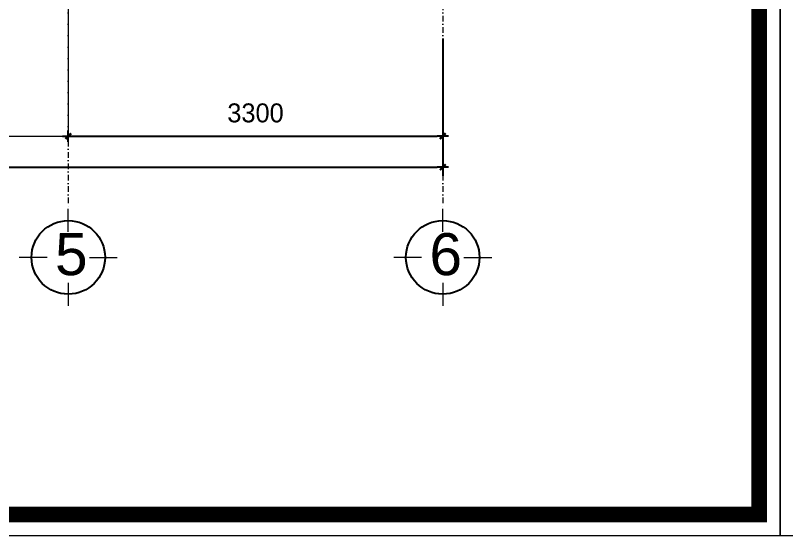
# Model space of a CAD drawing. Header units: millimetres. Extents: x 615730 to 2792744, y 139412 to 597571.
# Drawn here: x 708181 to 714977, y 284936 to 289519 of the extents above; entities that cross this region are included whole.
import ezdxf
from ezdxf.enums import TextEntityAlignment as Align

# ---------------------------------------------------------------- set-up
doc = ezdxf.new("R2010")
doc.units = ezdxf.units.MM
doc.header["$MEASUREMENT"] = 0
doc.header["$PDMODE"] = 34
doc.linetypes.add('DASHDOT', pattern=[1, 0.5, -0.25, 0, -0.25])
doc.layers.get('0').update_dxf_attribs({"lineweight": 5})
for name, color, linetype, lineweight in [('0.1(9)', 9, 'Continuous', 13), ('KT', 148, 'Continuous', 18), ('thay', 7, 'Continuous', 15), ('TIM TRUC', 149, 'DASHDOT', 9)]:
    doc.layers.add(name, color=color, linetype=linetype, lineweight=lineweight)
for name, color, linetype in [('H', 252, 'Continuous'), ('netthay', 3, 'Continuous'), ('TEXT', 2, 'Continuous'), ('VL', 155, 'Continuous')]:
    doc.layers.add(name, color=color, linetype=linetype)
doc.styles.add('H280', font='', dxfattribs={"height": 200})
doc.styles.add('KT OZON', font='', dxfattribs={"height": 200})
doc.styles.add('VNI-AVO', font='vni-roms.shx')
doc.styles.get('H280').set_extended_font_data('VNI-Avo')
doc.styles.get('KT OZON').set_extended_font_data('VNI-Helve')
doc.dimstyles.new('1-50b', dxfattribs={"dimtxt": 167, "dimasz": 50, "dimexe": 75, "dimexo": 150, "dimgap": 120, "dimtad": 1, "dimdec": 0, "dimzin": 12, "dimtxsty": 'VNI-AVO', "dimblk": ']', "dimcen": 0, "dimdle": 50, "dimclrd": 252, "dimclre": 252, "dimclrt": 2, "dimadec": 0, "dimazin": 0, "dimtfac": 1, "dimtdec": 0, "dimtix": 1, "dimtmove": 2, "dimatfit": 0, "dimldrblk": 'OPEN90', "dimfxl": 1, "dimlwd": -1, "dimlwe": -1, "dimarcsym": 0})

# ---------------------------------------------------------------- blocks, each defined once
blk = doc.blocks.new('TRUC 1')
at = {"ltscale": 50}
blk.add_circle((0, -9525), 8572, dxfattribs=at)
at = {"layer": '0.1(9)', "ltscale": 50}
for p, q in [((0, -3572), (0, 1782)), ((-4942, -9525), (-11427, -9525)), ((4942, -9525), (11427, -9525)), ((0, -15478), (0, -20832))]:
    blk.add_line(p, q, dxfattribs=at)
at = {"layer": 'TEXT', "ltscale": 50, "style": 'H280'}
blk.add_attdef('1', text='', height=10478, dxfattribs=at).set_placement((-214, -4892), align=Align.CENTER)
blk = doc.blocks.new(']')
for p, q in [((1, 0), (-1, 0)), ((0, 1), (0, -1))]:
    blk.add_line(p, q)
at = {"color": 9, "const_width": 0.4}
blk.add_lwpolyline([(-0.51, -0.51), (0.51, 0.51)], dxfattribs=at)
blk = doc.blocks.new('*D1163')
at = {"layer": 'DEFPOINTS', "color": 0, "ltscale": 10, "transparency": 16777216}
for p in [(711946.4, 288455.8), (708646.4, 288380.8), (711946.4, 288380.8)]:
    blk.add_point(p, dxfattribs=at)
at = {"layer": 'VL', "color": 252, "ltscale": 10, "transparency": 16777216}
blk.add_line((708696.4, 288455.8), (711896.4, 288455.8), dxfattribs=at)
at = {"layer": 'VL', "color": 252, "ltscale": 10, "transparency": 16777216, "xscale": 50, "yscale": 50, "zscale": 50, "rotation": 180}
blk.add_blockref(']', (708646.4, 288455.8), dxfattribs=at)
at = {"layer": 'VL', "color": 252, "ltscale": 10, "transparency": 16777216, "xscale": 50, "yscale": 50, "zscale": 50}
blk.add_blockref(']', (711946.4, 288455.8), dxfattribs=at)
at = {"layer": 'VL', "color": 2, "ltscale": 10, "transparency": 16777216, "insert": (710296.4, 288659.3), "char_height": 167, "attachment_point": 5, "style": 'VNI-AVO'}
blk.add_mtext('3300', dxfattribs=at)
blk = doc.blocks.new('_Open90')
at = {"color": 0, "linetype": 'ByBlock', "lineweight": -2}
for p, q in [((0, 0), (-1, 0)), ((-0.5, 0.5), (0, 0)), ((0, 0), (-0.5, -0.5))]:
    blk.add_line(p, q, dxfattribs=at)
blk = doc.blocks.new('*D1165')
at = {"layer": 'DEFPOINTS', "color": 0, "ltscale": 10, "transparency": 16777216}
for p in [(691347.1, 289466.5), (711947.4, 289466.5), (711947.4, 288182.1)]:
    blk.add_point(p, dxfattribs=at)
at = {"layer": 'VL', "color": 252, "ltscale": 10, "transparency": 16777216}
for p, q in [((691347.1, 289316.5), (691347.1, 288107.1)), ((711947.4, 289316.5), (711947.4, 288107.1)), ((691397.1, 288182.1), (711897.4, 288182.1))]:
    blk.add_line(p, q, dxfattribs=at)
at = {"layer": 'VL', "color": 252, "ltscale": 10, "transparency": 16777216, "xscale": 50, "yscale": 50, "zscale": 50, "rotation": 180}
blk.add_blockref(']', (691347.1, 288182.1), dxfattribs=at)
at = {"layer": 'VL', "color": 252, "ltscale": 10, "transparency": 16777216, "xscale": 50, "yscale": 50, "zscale": 50}
blk.add_blockref(']', (711947.4, 288182.1), dxfattribs=at)
at = {"layer": 'VL', "color": 2, "ltscale": 10, "transparency": 16777216, "insert": (701647.3, 288385.6), "char_height": 167, "attachment_point": 5, "style": 'VNI-AVO'}
blk.add_mtext('20600', dxfattribs=at)
blk = doc.blocks.new('*D1156')
at = {"layer": 'DEFPOINTS', "color": 0, "ltscale": 10, "transparency": 16777216}
for p in [(705246.6, 289711.6), (708646.4, 289711.6), (708646.4, 288455.8)]:
    blk.add_point(p, dxfattribs=at)
at = {"layer": 'KT', "color": 252, "ltscale": 10, "transparency": 16777216}
for p, q in [((705246.6, 289561.6), (705246.6, 288380.8)), ((708646.4, 289561.6), (708646.4, 288380.8)), ((705296.6, 288455.8), (708596.4, 288455.8))]:
    blk.add_line(p, q, dxfattribs=at)
at = {"layer": 'KT', "color": 252, "ltscale": 10, "transparency": 16777216, "xscale": 50, "yscale": 50, "zscale": 50, "rotation": 180}
blk.add_blockref(']', (705246.6, 288455.8), dxfattribs=at)
at = {"layer": 'KT', "color": 252, "ltscale": 10, "transparency": 16777216, "xscale": 50, "yscale": 50, "zscale": 50}
blk.add_blockref(']', (708646.4, 288455.8), dxfattribs=at)
at = {"layer": 'KT', "color": 2, "ltscale": 10, "transparency": 16777216, "insert": (706946.5, 288659.3), "char_height": 167, "attachment_point": 5, "style": 'VNI-AVO'}
blk.add_mtext('3400', dxfattribs=at)

msp = doc.modelspace()

# ---------------------------------------------------------------- linework, layer by layer
at = {"layer": 'H', "const_width": 138.2}
msp.add_lwpolyline([(687731.9, 285120.6), (714734.7, 285120.6), (714734.7, 304105.6), (687731.9, 304105.6)], close=True, dxfattribs=at)
at = {"layer": 'thay', "linetype": 'Continuous'}
for points in [[(687547.5, 284936.3), (714919.1, 284936.3), (714919.1, 304289.9), (687547.5, 304289.9)], [(714919.1, 284936.3), (742290.6, 284936.3), (742290.6, 304289.9), (714919.1, 304289.9)]]:
    msp.add_lwpolyline(points, close=True, dxfattribs=at)
at = {"layer": 'TIM TRUC', "ltscale": 100}
for p, q in [((708646.4, 302329), (708646.4, 287817.7)), ((711946.4, 302329), (711946.4, 287817.7))]:
    msp.add_line(p, q, dxfattribs=at)

# ---------------------------------------------------------------- block references
at = {"layer": 'netthay', "lineweight": -2, "ltscale": 10}
ref = msp.add_blockref('TRUC 1', (708646.4, 287027.7, -13.1), dxfattribs=dict(at, xscale=0.03778148023411632, yscale=0.03778148023411632, zscale=0.03778148023411632, rotation=180))
ref.add_attrib('1', '5', dxfattribs={"layer": 'TEXT', "color": 3, "ltscale": 50, "height": 370.2, "style": 'KT OZON'}).set_placement((708673.1, 287230.7, -13.1), align=Align.CENTER)
ref = msp.add_blockref('TRUC 1', (711946.4, 287027.7, -13.1), dxfattribs=dict(at, xscale=0.03778148023411632, yscale=0.03778148023411632, zscale=0.03778148023411632, rotation=180))
ref.add_attrib('1', '6', dxfattribs={"layer": 'TEXT', "color": 3, "ltscale": 50, "height": 370.2, "style": 'KT OZON'}).set_placement((711973.1, 287230.7, -13.1), align=Align.CENTER)

# ---------------------------------------------------------------- dimensions: what is measured, and where the dimension line sits
at = {"layer": 'KT', "ltscale": 10}
dim = msp.add_linear_dim(base=(708646.4, 288455.8), p1=(705246.6, 289711.6), p2=(708646.4, 289711.6), dimstyle='1-50b', dxfattribs=at)
dim.commit()
dim.dimension.update_dxf_attribs({"geometry": '*D1156', "text_midpoint": (706946.5, 288659.3)})
at = {"layer": 'VL', "ltscale": 10}
for base, p1, p2, picture, middle in [((711947.4, 288182.1), (691347.1, 289466.5), (711947.4, 289466.5), '*D1165', (701647.3, 288385.6)), ((711946.4, 288455.8), (708646.4, 288380.8), (711946.4, 288380.8), '*D1163', (710296.4, 288659.3))]:
    dim = msp.add_linear_dim(base=base, p1=p1, p2=p2, dimstyle='1-50b', override={"dimfxl": 150, "dimarcsym": 1}, dxfattribs=at)
    dim.commit()
    dim.dimension.update_dxf_attribs({"geometry": picture, "text_midpoint": middle})

doc.saveas('drawing.dxf')
